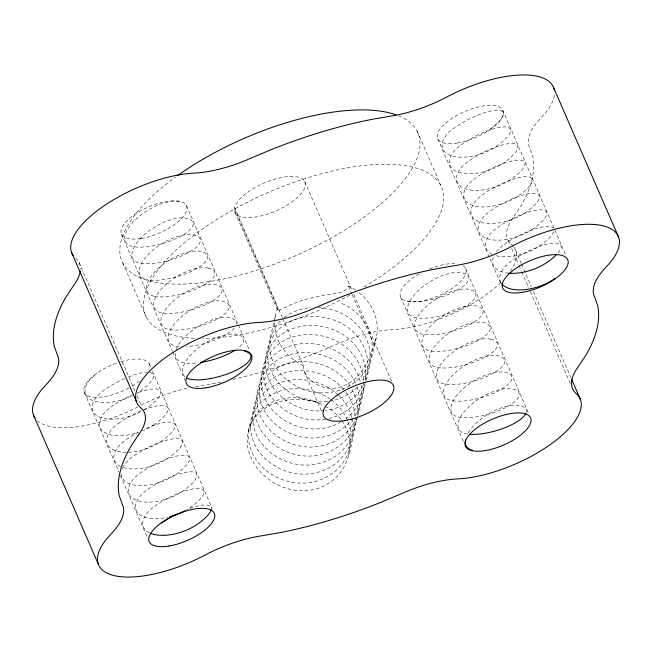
<?xml version="1.0" encoding="UTF-8"?>
<svg xmlns="http://www.w3.org/2000/svg" width="652" height="652" viewBox="0 0 652 652"><rect width="100%" height="100%" fill="white"/><g stroke="black" fill="none" stroke-linecap="round" stroke-linejoin="round"><path stroke-width="0.49" stroke-dasharray="3.26 2.44" d="M355.511 290.124A51.622 45.42 13.2 0 0 351.257 287.508L348.559 286.252C342.805 295.715 328.771 293.009 319.374 296.31C308.477 298.257 297.809 301.468 287.703 305.984A42.307 10.44 -48.6 0 1 283.734 308.111L277.85 310.784L277.931 307.565L234.704 207.654A38.101 15.135 -23.5 0 1 290.515 176.464A38.101 15.135 -23.5 0 1 285.299 206.211A38.101 15.135 -23.5 0 1 234.508 208.738L234.704 207.654M282.789 318.649L303.441 365.748L303.987 370.866L322.072 412.488M357.728 416.652C351.42 436.009 352.3 459.089 338.282 475.21A51.744 46.178 7.7 0 1 319.276 487.949C301.363 494.175 280.922 489.587 266.497 477.549A51.125 42.347 26.7 0 1 248.11 431.86L274.321 320.271M274.557 319.284L275.714 314.345M357.964 415.666L365.389 384.069M366.31 380.116L376.285 337.654A51.622 45.42 13.2 0 0 358.714 292.455M376.285 337.654C372.031 351.64 367.524 366.228 356.994 376.921A40.628 12.486 -40 0 1 351.306 381.705L342.944 386.302A38.134 15.412 -21.8 0 1 336.269 388.03C323.865 389.92 310.442 383.539 304.606 372.333M248.11 431.86C249.732 425.185 253.278 419.236 257.947 414.256A51.744 44.76 18.2 0 1 276.684 402.643C291.909 397.353 309.024 398.486 323.604 405.251M141.305 405.12L143.717 403.857A80.661 32.038 -23.5 0 1 188.232 388.013M303.441 365.748L300.743 364.492A51.622 45.42 13.2 0 1 274.704 322.308M325.291 406.253L330.36 409.26A51.125 46.52 -5.2 0 1 341.314 419.921M75.632 258.282L77.099 259.602A80.661 32.038 -23.5 0 1 80.489 269.048M282.389 317.728L277.931 307.565A51.622 45.42 13.2 0 0 274.736 321.412M502.684 110.098L565.594 254.769M515.536 250.311L521.217 263.375M521.624 264.313L531.364 286.717M533.393 291.379L570.728 377.247M508.03 240.262L510.06 244.924M511.681 248.656L518.576 264.525M518.984 265.462L521.421 271.061M521.828 271.99L528.723 287.858M530.353 291.591L570.524 383.995M437.818 138.884L500.32 282.626M417.133 131.191L440.744 185.494M465.52 268.347L528.829 413.947M400.654 297.133L463.556 441.803M304.696 181.476L352.219 290.768M353.84 294.508L391.616 381.379M348.559 286.252L351.778 293.669M352.186 294.598L373.946 344.655M234.508 208.738L277.833 308.372M235.144 212.576L277.85 310.784M186.415 205.527L237.956 324.068M238.355 324.998L249.724 351.135M121.549 234.312L172.275 350.988M172.682 351.917L184.858 379.92M122.706 262.862L146.325 317.165M149.243 363.775L150.865 367.508M152.486 371.241L212.153 508.446M79.039 262.397L135.453 392.137M137.075 395.87L141.533 406.139M84.377 392.561L118.876 471.901M120.498 475.634L147.694 538.169M398.462 115.754A161.305 64.067 -23.5 0 1 353.205 224.679A161.305 64.067 -23.5 0 1 148.933 280.8A161.305 64.067 -23.5 0 1 175.657 176.969M194.353 338.274A161.305 64.067 -23.5 0 1 193.872 235.29A161.305 64.067 -23.5 0 1 417.182 168.322A161.305 64.067 -23.5 0 1 362.846 287.744M350.002 295.03A161.305 64.067 -23.5 0 1 202.56 338.445M232.903 379.464A258.094 102.503 -23.5 0 0 315.707 353.115L336.09 344.517A80.652 32.029 -23.5 0 1 389.122 329.814L399.823 329.032A85.493 33.953 -23.5 0 0 500.948 282.349M221.289 382.064A258.094 102.503 -23.5 0 1 216.513 383.05L197.401 386.359A80.661 32.038 -23.5 0 0 194.703 386.783M513.906 247.149A85.493 33.953 -23.5 0 1 510.728 270.776M513.368 246.415A85.493 33.953 -23.5 0 0 511.429 244.386L509.97 243.057A80.661 32.038 -23.5 0 1 513.442 217.206L521.038 205.739A258.094 102.503 -23.5 0 0 532.7 156.105L529.758 147.808A80.652 32.029 -23.5 0 1 538.821 120.27L545.406 113.016A85.493 33.953 -23.5 0 0 554.526 93.26M137.955 406.864A85.493 33.953 -23.5 0 1 37.474 420.744M462.944 265.649A35.485 14.091 -23.5 0 1 446.563 291.77A35.485 14.091 -23.5 0 1 402.659 299.447A35.485 14.091 -23.5 0 1 420.882 273.009M429.587 268.926A35.485 14.091 -23.5 0 1 457.125 263.807M120.897 361.689A35.485 14.091 -23.5 0 1 149.585 368.388M139.455 381.143A35.485 14.091 -23.5 0 1 130.922 386.848M129.014 387.899A35.485 14.091 -23.5 0 1 84.255 392.3A35.485 14.091 -23.5 0 1 118.142 362.561M341.86 420.687A51.125 46.52 -5.2 0 1 348.69 455.169M351.974 418.617A50.88 46.838 10.4 0 1 334.354 464.468A50.88 46.838 10.4 0 1 281.729 469.497A50.88 42.298 15.2 0 1 254.671 411.33A50.88 42.298 15.2 0 1 320.654 393.751A50.88 46.838 10.4 0 1 330.328 399.179M337.923 394.615A50.88 46.838 10.4 0 0 322.781 384.721A50.88 42.298 15.2 0 0 256.79 402.308A50.88 42.298 15.2 0 0 283.848 460.467A50.88 46.838 10.4 0 0 355.218 418.405M338.486 395.153A50.88 46.838 10.4 0 1 351.738 417.647M343.808 389.521A50.88 46.838 10.4 0 0 324.9 375.699A50.88 42.298 15.2 0 0 258.909 393.278A50.88 42.298 15.2 0 0 285.967 451.445A50.88 46.838 10.4 0 0 356.66 418.176M345.747 391.917A50.88 46.838 10.4 0 1 355.038 415.454M318.535 402.781A50.88 42.298 15.2 0 0 252.552 420.353A50.88 42.298 15.2 0 0 279.61 478.519A50.88 46.838 10.4 0 0 343.498 461.901A50.88 46.838 10.4 0 0 332.227 400.589M365.136 382.072A50.88 46.838 10.4 0 1 328.828 418.576M325.723 419.195A50.88 46.838 10.4 0 1 294.443 415.34A50.88 42.298 15.2 0 1 267.385 357.174A50.88 42.298 15.2 0 1 333.376 339.602A50.88 46.838 10.4 0 1 346.22 418.397M365.568 379.162A50.88 46.838 10.4 0 0 335.495 330.572A50.88 42.298 15.2 0 0 269.512 348.152A50.88 42.298 15.2 0 0 296.57 406.31A50.88 46.838 10.4 0 0 323.914 410.703M365.169 380.605A50.88 46.838 10.4 0 0 337.614 321.542A50.88 42.298 15.2 0 0 271.631 339.13A50.88 42.298 15.2 0 0 298.689 397.288A50.88 46.838 10.4 0 0 329.178 401.273M363.172 385.104A50.88 46.838 10.4 0 1 325.487 410.524M341.86 303.49A50.88 46.838 10.4 0 1 367.85 366.171A50.88 46.838 10.4 0 1 300.808 388.266A50.88 42.298 15.2 0 1 282.031 319.39M284.174 317.581A50.88 42.298 15.2 0 1 310.988 307.581M318.07 307.467A50.88 42.298 15.2 0 1 339.733 312.52A50.88 46.838 10.4 0 1 362.797 380.344M357.125 387.304A50.88 46.838 10.4 0 1 330.743 401.004M341.151 421.836A50.88 46.838 10.4 0 1 292.324 424.37A50.88 42.298 15.2 0 1 265.266 366.204A50.88 42.298 15.2 0 1 331.257 348.624A50.88 46.838 10.4 0 1 360.45 382.512M350.067 386.041A50.88 46.838 10.4 0 0 327.019 366.668A50.88 42.298 15.2 0 0 261.028 384.256A50.88 42.298 15.2 0 0 288.086 442.415A50.88 46.838 10.4 0 0 356.334 417.622M351.99 389.325A50.88 46.838 10.4 0 1 357.084 415.267M356.946 386.75A50.88 46.838 10.4 0 1 357.337 414.851M355.446 383.026A50.88 46.838 10.4 0 0 329.138 357.646A50.88 42.298 15.2 0 0 263.147 375.226A50.88 42.298 15.2 0 0 290.205 433.393A50.88 46.838 10.4 0 0 352.585 418.877M361.029 385.43A50.88 46.838 10.4 0 1 354.313 416.449M179.349 201.721A35.078 15.95 -31.5 0 0 135.6 219.528A35.078 15.95 -31.5 0 0 132.217 246.423A35.078 11.638 -16 0 0 179.577 236.912A35.078 11.638 -16 0 0 186.562 218.298A35.078 15.95 -31.5 0 0 142.812 236.122A35.078 15.95 -31.5 0 0 139.43 263.009A35.078 11.638 -16 0 0 186.79 253.498A35.078 11.638 -16 0 0 193.774 234.891A35.078 15.95 -31.5 0 0 150.025 252.715A35.078 15.95 -31.5 0 0 146.643 279.602M208.208 268.086A35.078 15.95 -31.5 0 0 164.459 285.894A35.078 15.95 -31.5 0 0 161.077 312.789A35.078 11.638 -16 0 0 208.428 303.278A35.078 11.638 -16 0 0 215.421 284.671A35.078 15.95 -31.5 0 0 171.672 302.487A35.078 15.95 -31.5 0 0 168.289 329.382A35.078 11.638 -16 0 0 215.649 319.871A35.078 11.638 -16 0 0 222.634 301.265A35.078 15.95 -31.5 0 0 178.884 319.081A35.078 15.95 -31.5 0 0 175.502 345.976A35.078 11.638 -16 0 0 179.781 346.579M153.864 296.195A35.078 15.95 -31.5 0 1 157.246 269.3A35.078 15.95 -31.5 0 1 200.995 251.493A35.078 11.638 -16 0 1 194.003 270.091A35.078 11.638 -16 0 1 146.651 279.618M208.2 268.078A35.078 11.638 -16 0 1 201.215 286.684A35.078 11.638 -16 0 1 153.864 296.204M184.866 376.652A35.078 15.95 -31.5 0 1 197.238 348.836A35.078 15.95 -31.5 0 1 237.067 334.46A35.078 11.638 -16 0 1 237.483 348.486M175.306 353.392A35.078 15.95 -31.5 0 0 182.715 362.569A35.078 11.638 -16 0 0 197.768 362.814M176.113 349.676A35.078 15.95 -31.5 0 1 198.966 326.041A35.078 15.95 -31.5 0 1 229.854 317.866A35.078 11.638 -16 0 1 236.456 323.979M234.272 328.217A35.078 11.638 -16 0 1 186.692 346.571M149.862 372.463A35.078 9.821 -27.5 0 1 140.457 390.98A35.078 17.767 -19 0 1 137.067 393.197M124.459 378.649A35.078 9.821 -27.5 0 0 103.994 390.246A35.078 17.767 -19 0 0 98.134 416.253A35.078 17.767 -19 0 0 141.867 411.184M128.362 377.003A35.078 9.821 -27.5 0 1 146.586 372.284M131.476 396.204A35.078 17.767 -19 0 1 89.96 399.089A35.078 17.767 -19 0 1 96.781 373.669M144.288 409.79A35.078 17.767 -19 0 0 147.662 407.565A35.078 9.821 -27.5 0 0 160.31 390.76A35.078 9.821 -27.5 0 0 137.499 392.846M123.334 467.541A35.078 17.767 -19 0 0 169.308 457.337A35.078 9.821 -27.5 0 0 176.643 438.641A35.078 9.821 -27.5 0 0 132.845 456.62A35.078 17.767 -19 0 0 123.261 466.53M120.596 466.449A35.078 17.767 -19 0 1 125.64 440.035A35.078 9.821 -27.5 0 1 139.552 431.575M128.387 452.333A35.078 17.767 -19 0 0 162.095 440.744A35.078 9.821 -27.5 0 0 173.799 423.05A35.078 9.821 -27.5 0 0 144.133 429.318M126.431 452.374A35.078 17.767 -19 0 1 118.428 423.441M118.419 423.433A35.078 9.821 -27.5 0 1 162.209 405.454A35.078 9.821 -27.5 0 1 154.883 424.167M133.636 394.395A35.078 9.821 -27.5 0 0 111.207 406.84A35.078 17.767 -19 0 0 102.421 430.711A35.078 17.767 -19 0 0 137.784 432.626M154.874 424.15A35.078 17.767 -19 0 1 142.592 430.858M121.093 473.89A35.078 17.767 -19 0 0 140.832 485.561A35.078 17.767 -19 0 0 176.521 473.931A35.078 9.821 -27.5 0 0 183.856 455.226A35.078 9.821 -27.5 0 0 140.066 473.213A35.078 17.767 -19 0 0 136.341 500.214A35.078 17.767 -19 0 0 183.734 490.524A35.078 9.821 -27.5 0 0 191.069 471.82A35.078 9.821 -27.5 0 0 147.279 489.799A35.078 17.767 -19 0 0 137.327 512.35A35.078 17.767 -19 0 0 167.54 517.321M122.022 469.057A35.078 17.767 -19 0 1 122.576 467.802M149.447 532.823A35.078 17.767 -19 0 1 154.5 506.408M154.491 506.392A35.078 9.821 -27.5 0 1 198.281 488.413A35.078 9.821 -27.5 0 1 190.954 507.126A35.078 17.767 -19 0 1 189.3 508.25M189.895 508.299A35.078 9.821 -27.5 0 1 211.321 508.731M186.725 509.481A35.078 9.821 -27.5 0 1 188.004 508.992M407.72 300.955A35.078 11.638 -16 0 0 455.072 291.428A35.078 11.638 -16 0 0 462.056 272.821A35.078 15.95 -31.5 0 0 418.315 290.637A35.078 15.95 -31.5 0 0 414.933 317.532A35.078 11.638 -16 0 0 462.284 308.021A35.078 11.638 -16 0 0 469.277 289.415A35.078 15.95 -31.5 0 0 425.528 307.231A35.078 15.95 -31.5 0 0 422.146 334.126A35.078 11.638 -16 0 0 469.505 324.614A35.078 11.638 -16 0 0 476.49 306.008A35.078 15.95 -31.5 0 0 432.741 323.824A35.078 15.95 -31.5 0 0 429.358 350.719A35.078 11.638 -16 0 0 476.718 341.208A35.078 11.638 -16 0 0 483.702 322.601A35.078 15.95 -31.5 0 0 439.953 340.417A35.078 15.95 -31.5 0 0 436.571 367.312M490.915 339.187A35.078 11.638 -16 0 1 483.931 357.801A35.078 11.638 -16 0 1 436.579 367.32M490.923 339.203A35.078 15.95 -31.5 0 0 447.174 357.011A35.078 15.95 -31.5 0 0 443.792 383.898A35.078 11.638 -16 0 0 491.143 374.387A35.078 11.638 -16 0 0 498.128 355.78A35.078 15.95 -31.5 0 0 454.387 373.604A35.078 15.95 -31.5 0 0 451.005 400.491A35.078 11.638 -16 0 0 498.364 390.98A35.078 11.638 -16 0 0 505.349 372.373A35.078 15.95 -31.5 0 0 461.6 390.189A35.078 15.95 -31.5 0 0 458.217 417.084A35.078 11.638 -16 0 0 505.577 407.573A35.078 11.638 -16 0 0 512.562 388.967A35.078 15.95 -31.5 0 0 468.812 406.783A35.078 15.95 -31.5 0 0 465.43 433.678A35.078 11.638 -16 0 0 468.185 434.142M526.213 412.48A35.078 11.638 -16 0 0 519.774 405.56A35.078 15.95 -31.5 0 0 467.174 434.705M490.288 129.006A35.078 9.821 -27.5 0 0 497.615 110.294A35.078 9.821 -27.5 0 0 453.825 128.273A35.078 17.767 -19 0 0 450.108 155.282A35.078 17.767 -19 0 0 497.5 145.583A35.078 9.821 -27.5 0 0 504.835 126.887A35.078 9.821 -27.5 0 0 461.037 144.866A35.078 17.767 -19 0 0 457.321 171.875A35.078 17.767 -19 0 0 504.713 162.177A35.078 9.821 -27.5 0 0 512.048 143.481A35.078 9.821 -27.5 0 0 468.258 161.46A35.078 17.767 -19 0 0 464.534 188.461A35.078 17.767 -19 0 0 511.926 178.77A35.078 9.821 -27.5 0 0 519.261 160.066A35.078 9.821 -27.5 0 0 475.471 178.045A35.078 17.767 -19 0 0 471.746 205.054A35.078 17.767 -19 0 0 519.139 195.364A35.078 9.821 -27.5 0 0 526.474 176.659A35.078 9.821 -27.5 0 0 482.684 194.638A35.078 17.767 -19 0 0 478.959 221.647A35.078 17.767 -19 0 0 526.36 211.957A35.078 9.821 -27.5 0 0 533.686 193.253A35.078 9.821 -27.5 0 0 489.897 211.232M558.047 252.862A35.078 9.821 -27.5 0 0 550.011 243.514A35.078 9.821 -27.5 0 0 511.543 261.012A35.078 17.767 -19 0 0 500.964 282.585M553.654 231.672A35.078 9.821 -27.5 0 1 540.793 245.152A35.078 17.767 -19 0 1 494.811 255.339M504.33 244.418A35.078 9.821 -27.5 0 1 553.442 228.347M492.073 254.256A35.078 17.767 -19 0 1 497.117 227.833A35.078 9.821 -27.5 0 1 540.907 209.846A35.078 9.821 -27.5 0 1 533.572 228.559M533.572 228.542A35.078 17.767 -19 0 1 486.18 238.241A35.078 17.767 -19 0 1 489.905 211.24M508.609 273.196A35.078 17.767 -19 0 1 493.499 256.855M496.474 251.786A35.078 17.767 -19 0 1 504.33 244.427M457.5 142.992A35.485 14.091 -23.5 0 0 503.01 110.921A35.485 14.091 -23.5 0 0 450.247 119.552A35.485 14.091 -23.5 0 0 457.5 142.992M141.223 238.428A35.485 14.091 -23.5 0 0 186.741 206.35A35.485 14.091 -23.5 0 0 133.97 214.989A35.485 14.091 -23.5 0 0 141.223 238.428"/><path stroke-width="0.98" d="M553.695 87.841L618.634 237.181M571.543 379.114L580.476 399.652M71.524 252.348L136.464 401.689M33.366 414.819L98.305 564.159M177.295 175.787A161.305 64.067 -23.5 0 1 395.968 114.809M35.004 417.981A85.493 33.953 -23.5 0 1 41.655 389.643L48.24 382.39A80.652 32.029 -23.5 0 0 57.311 354.851L54.369 346.554A258.094 102.503 -23.5 0 1 66.023 296.921L73.627 285.454A80.661 32.038 -23.5 0 0 80.335 270.906M73.163 255.511A85.493 33.953 -23.5 0 1 100.946 207.988A85.493 33.953 -23.5 0 1 187.246 173.628L197.947 172.845A80.652 32.029 -23.5 0 0 250.971 158.143L271.354 149.544A258.094 102.503 -23.5 0 1 370.548 119.618L389.668 116.3A80.652 32.029 -23.5 0 0 443.352 98.802L447.37 96.708A85.493 33.953 -23.5 0 1 554.355 90.457M234.81 350.336A35.078 11.638 -16 0 1 200.449 362.455M244.272 351.037A35.078 11.638 -16 0 1 237.287 369.643A35.078 11.638 -16 0 1 189.936 379.171A35.078 15.95 -31.5 0 1 186.578 377.907M185.152 510.736A35.078 17.767 -19 0 1 169.65 516.808M150.775 533.401A35.078 17.767 -19 0 0 198.167 523.711A35.078 9.821 -27.5 0 0 211.24 509.457M161.704 522.986A35.078 9.821 -27.5 0 1 176.276 514.2M525.903 413.311A35.078 11.638 -16 0 1 503.425 428.282A35.078 11.638 -16 0 1 469.709 434.289M472.643 450.271A35.078 15.95 -31.5 0 1 465.202 442.243M465.235 441.102A35.078 15.95 -31.5 0 1 465.381 439.904M556.115 254.965A35.078 9.821 -27.5 0 1 548.006 261.745A35.078 17.767 -19 0 1 508.609 273.196M555.211 278.322A35.078 17.767 -19 0 1 501.584 283.538M138.558 434.794L130.962 446.261A258.094 102.503 -23.5 0 0 119.3 495.895L122.242 504.192A80.652 32.029 -23.5 0 1 113.179 531.73L106.594 538.984A85.493 33.953 -23.5 0 0 117.262 576.229A85.493 33.953 -23.5 0 0 204.63 555.292L208.648 553.198A80.661 32.038 -23.5 0 1 262.332 535.699L281.452 532.382A258.094 102.503 -23.5 0 0 380.646 502.456L401.029 493.857A80.652 32.029 -23.5 0 1 454.053 479.155L464.754 478.372A85.493 33.953 -23.5 0 0 554.249 441.648A85.493 33.953 -23.5 0 0 576.368 393.718L574.901 392.398A80.661 32.038 -23.5 0 1 578.381 366.546L585.977 355.079A258.094 102.503 -23.5 0 0 597.631 305.446L594.689 297.149A80.652 32.029 -23.5 0 1 603.76 269.61L610.345 262.357A85.493 33.953 -23.5 0 0 599.677 225.111A85.493 33.953 -23.5 0 0 512.301 246.04L508.283 248.143A80.652 32.029 -23.5 0 1 454.599 265.641L435.487 268.958A258.094 102.503 -23.5 0 0 336.293 298.885L315.91 307.483A80.652 32.029 -23.5 0 1 262.878 322.186L252.177 322.968A85.493 33.953 -23.5 0 0 162.682 359.684A85.493 33.953 -23.5 0 0 140.571 407.614L142.03 408.943A80.661 32.038 -23.5 0 1 138.558 434.794M522.439 292.332A35.485 14.091 -23.5 0 0 567.949 260.262A35.485 14.091 -23.5 0 0 515.178 268.893A35.485 14.091 -23.5 0 0 522.439 292.332M485.267 450.581A35.485 14.091 -23.5 0 0 530.777 418.511A35.485 14.091 -23.5 0 0 478.014 427.142A35.485 14.091 -23.5 0 0 485.267 450.581M168.99 546.017A35.485 14.091 -23.5 0 0 214.508 513.939A35.485 14.091 -23.5 0 0 161.737 522.578A35.485 14.091 -23.5 0 0 168.99 546.017M206.162 387.769A35.485 14.091 -23.5 0 0 251.672 355.69A35.485 14.091 -23.5 0 0 198.909 364.329A35.485 14.091 -23.5 0 0 206.162 387.769M345.014 420.499A38.101 15.135 -23.5 0 0 393.612 385.992A38.101 15.135 -23.5 0 0 336.782 395.511A38.101 15.135 -23.5 0 0 345.014 420.499"/></g></svg>
